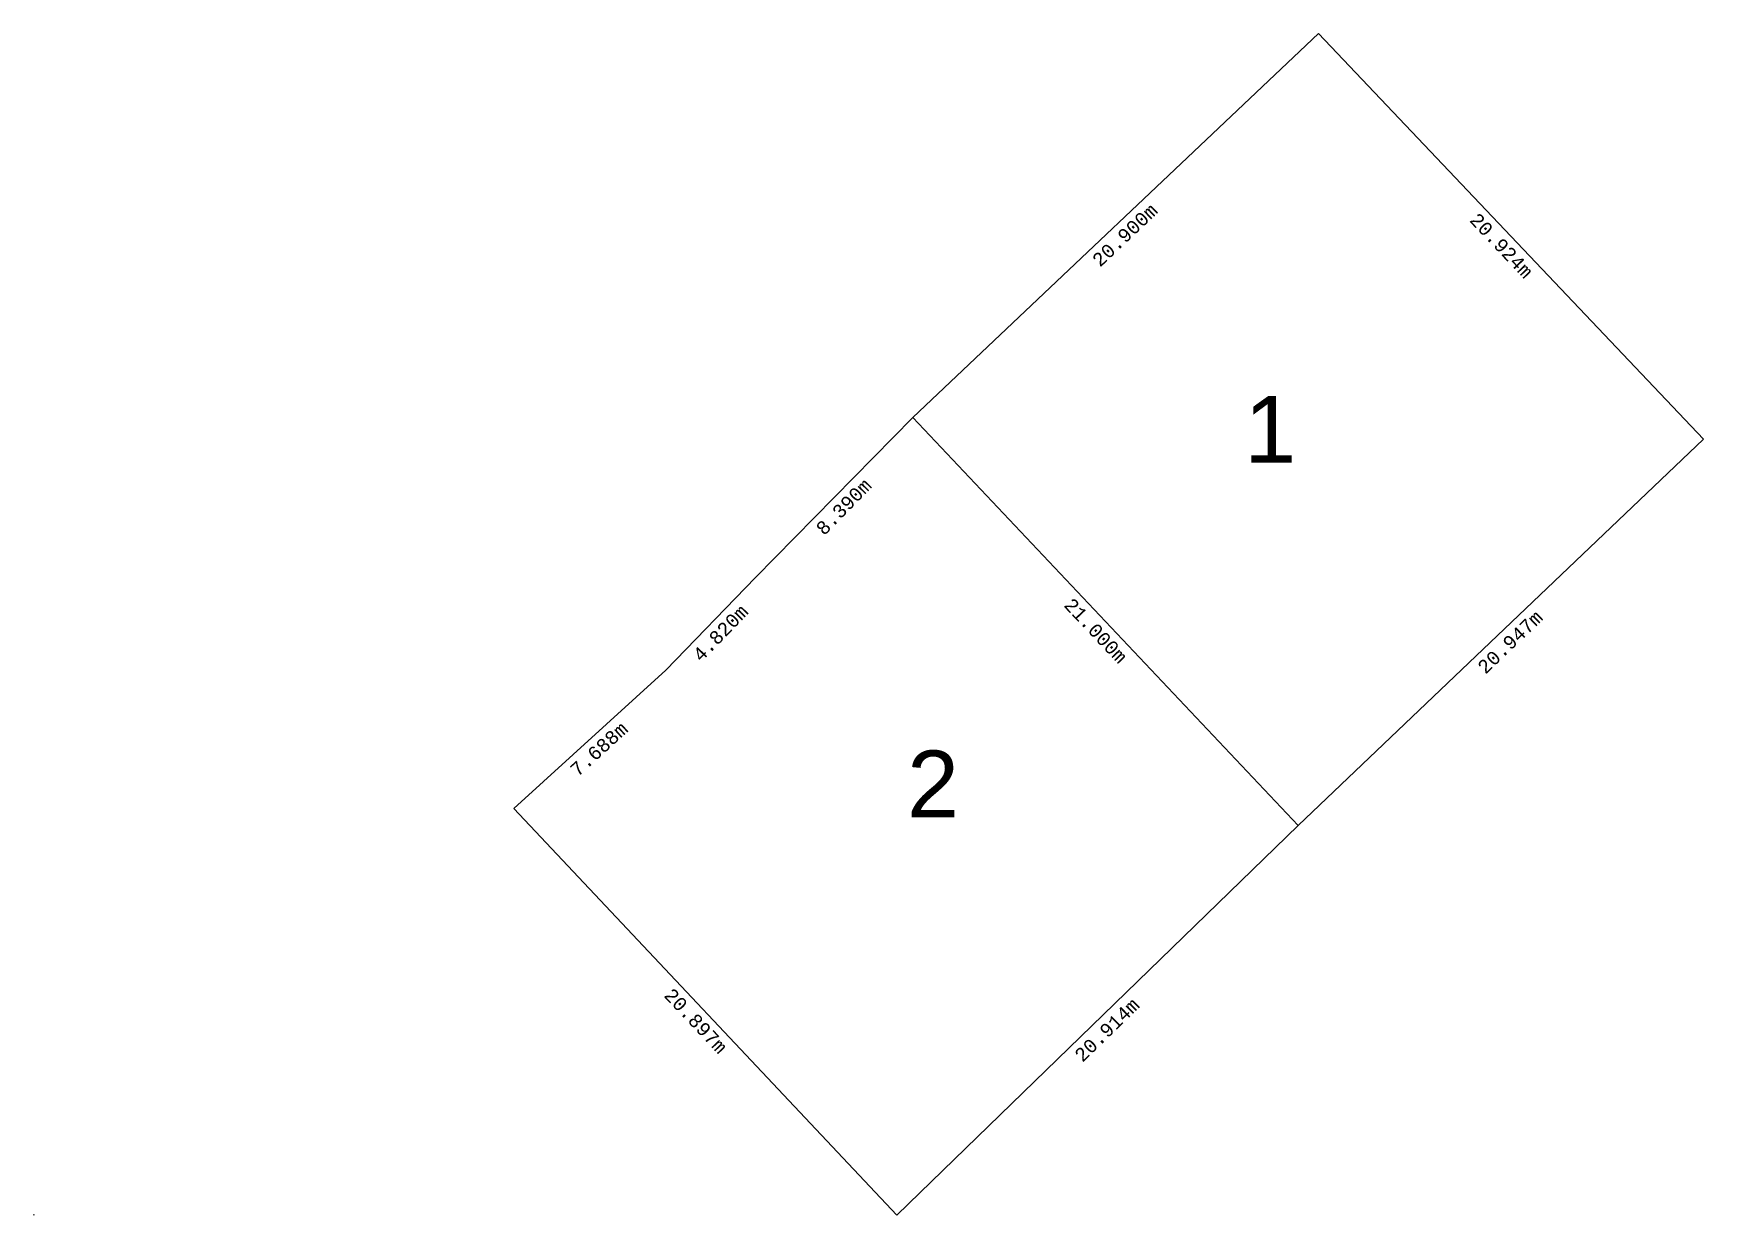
# Model space of a CAD drawing. Header units: millimetres. Extents: x 609869.8 to 609932.3, y 1315168.9 to 1315213.1.
import ezdxf
from ezdxf.enums import TextEntityAlignment as Align

# ---------------------------------------------------------------- set-up
doc = ezdxf.new("R2010")
doc.units = ezdxf.units.MM
doc.styles.add('MONOTXT4', font='monotxt4.shx')
doc.styles.get("Standard").update_dxf_attribs({"font": 'arial.ttf'})

msp = doc.modelspace()

# ---------------------------------------------------------------- linework, layer by layer
for points in [[(609917.854, 1315213.124), (609932.252, 1315197.941), (609917.089, 1315183.489), (609902.673, 1315198.759)], [(609902.673, 1315198.759), (609917.089, 1315183.489), (609902.086, 1315168.919), (609887.76, 1315184.132), (609893.447, 1315189.305), (609896.797, 1315192.77)]]:
    msp.add_lwpolyline(points, close=True)
msp.add_lwpolyline([(609869.799, 1315168.938), (609869.789, 1315168.899)])

# ---------------------------------------------------------------- texts
at = {"color": 2, "style": 'MONOTXT4'}
for s, rotation, p in [('20.900m', 43.41801, (609910.607, 1315205.578)), ('20.924m', 313.47988, (609924.69, 1315205.188)), ('8.390m', 45.54566, (609900.092, 1315195.414)), ('21.000m', 313.35218, (609909.517, 1315190.781)), ('21.000m', 313.35218, (609909.517, 1315190.781)), ('4.820m', 45.96675, (609895.481, 1315190.69)), ('20.947m', 43.6247, (609925.015, 1315190.353)), ('7.688m', 42.29023, (609890.94, 1315186.349)), ('20.897m', 313.28003, (609894.559, 1315176.183)), ('20.914m', 44.16115, (609909.936, 1315175.845))]:
    msp.add_text(s, height=0.5, rotation=rotation, dxfattribs=at).set_placement(p, align=Align.MIDDLE)
at = {"char_height": 2.5, "attachment_point": 1}
for s, insert in [('1', (609915.072, 1315199.563)), ('2', (609902.462, 1315186.295))]:
    msp.add_mtext_dynamic_manual_height_columns(s, width=4.41256, gutter_width=12.5, heights=[0], dxfattribs=dict(at, insert=insert))

doc.saveas('drawing.dxf')
